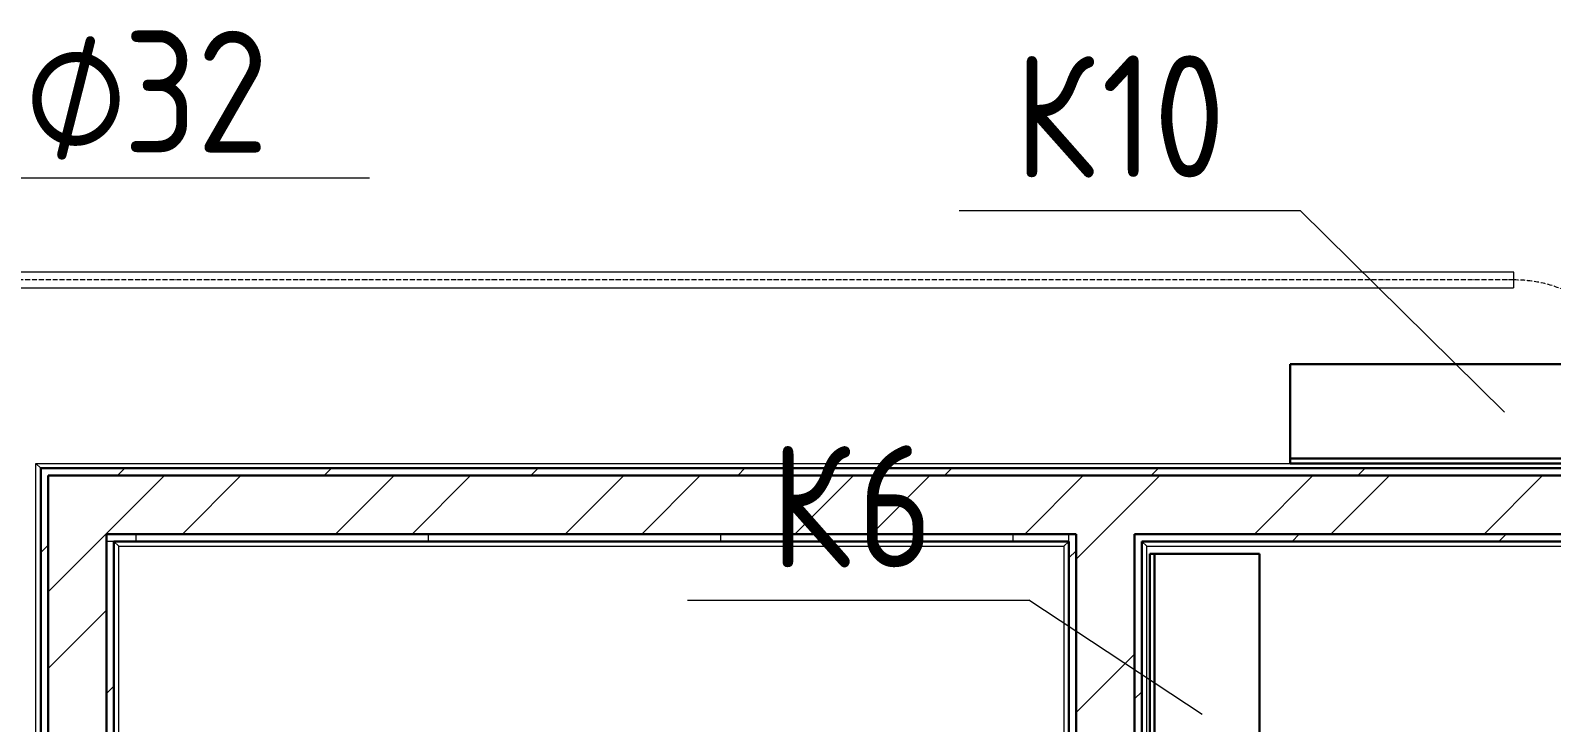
# Model space of a CAD drawing. Header units: millimetres. Extents: x -88595 to 880822, y -1054509 to -148035.
# Drawn here: x 184382 to 187504, y -271934 to -270513 of the extents above; entities that cross this region are included whole.
import ezdxf

# ---------------------------------------------------------------- set-up
doc = ezdxf.new("R2010")
doc.units = ezdxf.units.MM
doc.linetypes.add('$0$ADSK_Осевая', pattern=[14, 10, -2, 0, -2])
doc.linetypes.add('$3$ADSK_Осевая', pattern=[14, 10, -2, 0, -2])
for name, color, linetype, lineweight in [('Марки', 7, 'Continuous', 20), ('Оборудование', 7, 'Continuous', 18), ('Ограждение', 7, 'Continuous', 9), ('Стены наружные', 7, 'Continuous', 18), ('Стены штриховка', 7, 'Continuous', 9), ('Трубопровод', 7, 'Continuous', 18), ('Трубопроводы', 7, 'Continuous', 18)]:
    doc.layers.add(name, color=color, linetype=linetype, lineweight=lineweight)
doc.styles.add('$0$GOST Common_10', font='GOST_Common.ttf', dxfattribs={"width": 0.9, "height": 250})
doc.styles.add('$1$GOST Common', font='GOST_Common.ttf', dxfattribs={"width": 0.9, "height": 250})

# ---------------------------------------------------------------- blocks, each defined once
blk = doc.blocks.new('$0$ADSK_Настенный внутренний блок кондиционера1 - AS12BS4HRA-3264940-В_Координация_1 этаж ОВ3')
at = {"layer": 'Оборудование', "color": 150, "lineweight": 30, "true_color": 0x0080ff}
for p, q in [((427.5, 0), (-427.5, 0)), ((-427.5, 0), (-427.5, -10)), ((427.5, -10), (427.5, 0)), ((-427.5, 0), (-427.5, -20)), ((-427.5, -174), (-427.5, -10)), ((427.5, -10), (-427.5, -10)), ((-427.5, -20), (-427.5, -134)), ((427.5, -20), (427.5, 0)), ((427.5, -10), (427.5, -174)), ((427.5, -134), (427.5, -20)), ((-427.5, -134), (-427.5, -204)), ((427.5, -204), (427.5, -134)), ((-427.5, -174), (-427.5, -204)), ((427.5, -204), (427.5, -174)), ((-427.5, -204), (427.5, -204))]:
    blk.add_line(p, q, dxfattribs=at)
blk = doc.blocks.new('$0$ADSK_Настенный внутренний блок кондиционера1 - 1U24TL5FRA-A-3264667-В_Координация_1 этаж ОВ3')
at = {"layer": 'Оборудование', "color": 150, "lineweight": 30, "true_color": 0x0080ff}
for p, q in [((504, 0), (-504, 0)), ((-504, 0), (-504, -10)), ((504, -10), (504, 0)), ((-504, 0), (-504, -20)), ((-504, -195), (-504, -10)), ((504, -10), (-504, -10)), ((-504, -20), (-504, -155)), ((504, -20), (504, 0)), ((504, -10), (504, -195)), ((504, -155), (504, -20)), ((-504, -155), (-504, -225)), ((504, -225), (504, -155)), ((-504, -195), (-504, -225)), ((504, -225), (504, -195)), ((-504, -225), (504, -225))]:
    blk.add_line(p, q, dxfattribs=at)
blk = doc.blocks.new('$0$ADSK_M_Оборудование1 - ADSK_Марка_15-3198495-В_Координация_1 этаж ОВ3')
at = {"layer": 'Марки'}
blk.add_line((-3.5, 0), (3.5, 0), dxfattribs=at)
blk = doc.blocks.new('$0$ADSK_M_Трубы - Диаметр_8-160846-В_Координация_1 этаж ОВ3')
at = {"layer": 'Марки'}
blk.add_line((0, 0), (8, 0), dxfattribs=at)
blk = doc.blocks.new('1 этаж')
at = {"layer": 'Ограждение'}
for p, q in [((220522.7, 656912.6), (225972.7, 656912.6)), ((220522.7, 656912.6), (220532.7, 656902.6)), ((220522.7, 654857.6), (220522.7, 656912.6)), ((220682.7, 656752.6), (220692.7, 656742.6)), ((222632.7, 656742.6), (222642.7, 656752.6)), ((222792.7, 656752.6), (222802.7, 656742.6)), ((220692.7, 656742.6), (222632.7, 656742.6)), ((220692.7, 654282.6), (220692.7, 656742.6)), ((222632.7, 656742.6), (222632.7, 654282.6)), ((222802.7, 656742.6), (225372.7, 656742.6)), ((222802.7, 654282.6), (222802.7, 656742.6))]:
    blk.add_line(p, q, dxfattribs=at)
at = {"layer": 'Стены наружные', "lineweight": 30}
for p, q in [((225982.7, 656902.6), (220532.7, 656902.6)), ((220532.7, 656902.6), (220532.7, 654287.6)), ((225997.7, 656887.6), (220547.7, 656887.6)), ((220547.7, 656887.6), (220547.7, 654257.6)), ((220667.7, 656767.6), (222657.7, 656767.6)), ((220667.7, 654257.6), (220667.7, 656767.6)), ((220682.7, 656752.6), (222642.7, 656752.6)), ((220682.7, 654272.6), (220682.7, 656752.6)), ((222642.7, 656752.6), (222642.7, 654272.6)), ((222657.7, 656767.6), (222657.7, 654257.6)), ((222777.7, 656767.6), (225397.7, 656767.6)), ((222777.7, 654257.6), (222777.7, 656767.6)), ((222792.7, 656752.6), (225382.7, 656752.6)), ((222792.7, 654272.6), (222792.7, 656752.6))]:
    blk.add_line(p, q, dxfattribs=at)
at = {"layer": 'Стены наружные', "linetype": 'Continuous', "lineweight": 9}
for p, q in [((220690.4, 656887.6), (220705.4, 656902.6)), ((221114.7, 656887.6), (221129.7, 656902.6)), ((221538.9, 656887.6), (221553.9, 656902.6)), ((221963.2, 656887.6), (221978.2, 656902.6)), ((222387.5, 656887.6), (222402.5, 656902.6)), ((222811.7, 656887.6), (222826.7, 656902.6)), ((223236, 656887.6), (223251, 656902.6)), ((220666.4, 656767.6), (220786.4, 656887.6)), ((220823.6, 656767.6), (220943.6, 656887.6)), ((221137.9, 656767.6), (221257.9, 656887.6)), ((221295, 656767.6), (221415, 656887.6)), ((221609.3, 656767.6), (221729.3, 656887.6)), ((221766.5, 656767.6), (221886.5, 656887.6)), ((222080.8, 656767.6), (222200.8, 656887.6)), ((222237.9, 656767.6), (222357.9, 656887.6)), ((222552.3, 656767.6), (222672.3, 656887.6)), ((222709.4, 656767.6), (222829.4, 656887.6)), ((223023.7, 656767.6), (223143.7, 656887.6)), ((223180.9, 656767.6), (223300.9, 656887.6)), ((223495.2, 656767.6), (223615.2, 656887.6)), ((220532.7, 656729.9), (220547.7, 656744.9)), ((220547.7, 656648.9), (220666.4, 656767.6)), ((220728.7, 656752.6), (220728.7, 656767.6)), ((221328.7, 656752.6), (221328.7, 656767.6)), ((221928.7, 656752.6), (221928.7, 656767.6)), ((222528.7, 656752.6), (222528.7, 656767.6)), ((222657.7, 656715.9), (222709.4, 656767.6)), ((223101, 656752.6), (223116, 656767.6)), ((223525.3, 656752.6), (223540.3, 656767.6)), ((222642.7, 656718.6), (222657.7, 656733.6)), ((220547.7, 656491.8), (220667.7, 656611.8)), ((222657.7, 656401.6), (222777.7, 656521.6)), ((220667.7, 656440.7), (220682.7, 656455.7)), ((222777.7, 656429.3), (222792.7, 656444.3))]:
    blk.add_line(p, q, dxfattribs=at)
at = {"layer": 'Стены штриховка'}
for p, q in [((220682.7, 656752.6), (220667.7, 656752.6)), ((222642.7, 656752.6), (222642.7, 656767.6))]:
    blk.add_line(p, q, dxfattribs=at)

msp = doc.modelspace()

# ---------------------------------------------------------------- linework, layer by layer
at = {"layer": 'Марки'}
for p, q in [((187407.6, -271296.4), (186988, -270882.6)), ((186787.3, -271917.1), (186431, -271682.7))]:
    msp.add_line(p, q, dxfattribs=at)
at = {"layer": 'Трубопровод', "color": 24, "true_color": 0xa52900}
for p, q in [((187426.9, -271009.4), (183752.1, -271009.4)), ((187426.9, -271041.4), (187426.9, -271009.4)), ((183751.6, -271041.4), (187426.4, -271041.4))]:
    msp.add_line(p, q, dxfattribs=at)
at = {"layer": 'Трубопровод', "color": 24, "linetype": '$0$ADSK_Осевая', "true_color": 0xa52900}
msp.add_line((187426.9, -271025.4), (183752.1, -271025.4), dxfattribs=at)
msp.add_line((187426.9, -271025.4), (183752.1, -271025.4), dxfattribs=at)
at = {"layer": 'Трубопроводы', "color": 24, "linetype": '$3$ADSK_Осевая', "true_color": 0xa52900}
msp.add_open_spline([(187774.2, -271341.6), (187774.2, -271705.1), (187790.4, -271025.4), (187426.9, -271025.4)], degree=3, dxfattribs=at)

# ---------------------------------------------------------------- block references
at = {"layer": 'Марки', "xscale": 99.99999999999993, "yscale": 99.99999999999993, "zscale": 99.99999999999993}
for name, p in [('$0$ADSK_M_Трубы - Диаметр_8-160846-В_Координация_1 этаж ОВ3', (184278.2, -270815.8)), ('$0$ADSK_M_Оборудование1 - ADSK_Марка_15-3198495-В_Координация_1 этаж ОВ3', (186638, -270882.6)), ('$0$ADSK_M_Оборудование1 - ADSK_Марка_15-3198495-В_Координация_1 этаж ОВ3', (186081, -271682.7))]:
    msp.add_blockref(name, p, dxfattribs=at)
at = {"layer": 'Оборудование', "color": 5, "true_color": 0x0000ff}
msp.add_blockref('1 этаж', (-36129.5, -928314.5), dxfattribs=at)
at = {"layer": 'Оборудование', "color": 150, "lineweight": 30, "true_color": 0x0080ff}
for name, p, rotation in [('$0$ADSK_Настенный внутренний блок кондиционера1 - AS12BS4HRA-3264940-В_Координация_1 этаж ОВ3', (187395.2, -271401.9), 180), ('$0$ADSK_Настенный внутренний блок кондиционера1 - 1U24TL5FRA-A-3264667-В_Координация_1 этаж ОВ3', (186679.6, -272091.5), 90.00000000000011)]:
    msp.add_blockref(name, p, dxfattribs=dict(at, rotation=rotation))

# ---------------------------------------------------------------- texts
at = {"layer": 'Марки', "lineweight": 9, "char_height": 250, "attachment_point": 1}
for s, insert, width, style in [('32', (184572.8, -270514.2), 389.62, '$1$GOST Common'), ('\\fGOST Common|b0|i0|c254|p34|;\\W.9;⌀', (184370.4, -270514.2), 245.316, '$0$GOST Common_10'), ('\\fGOST Common|b0|i0|c204|p34|;\\W.9;К', (186401.5, -270564.7), 216.456, '$1$GOST Common'), ('10', (186580.1, -270564.7), 331.899, '$1$GOST Common'), ('\\fGOST Common|b0|i0|c204|p34|;\\W.9;К', (185900.7, -271364.8), 216.456, '$1$GOST Common'), ('\\fGOST Common|b0|i0|c204|p34|;\\W.9;6', (186079.3, -271364.8), 194.81, '$1$GOST Common')]:
    msp.add_mtext(s, dxfattribs=dict(at, insert=insert, width=width, style=style))

doc.saveas('drawing.dxf')
